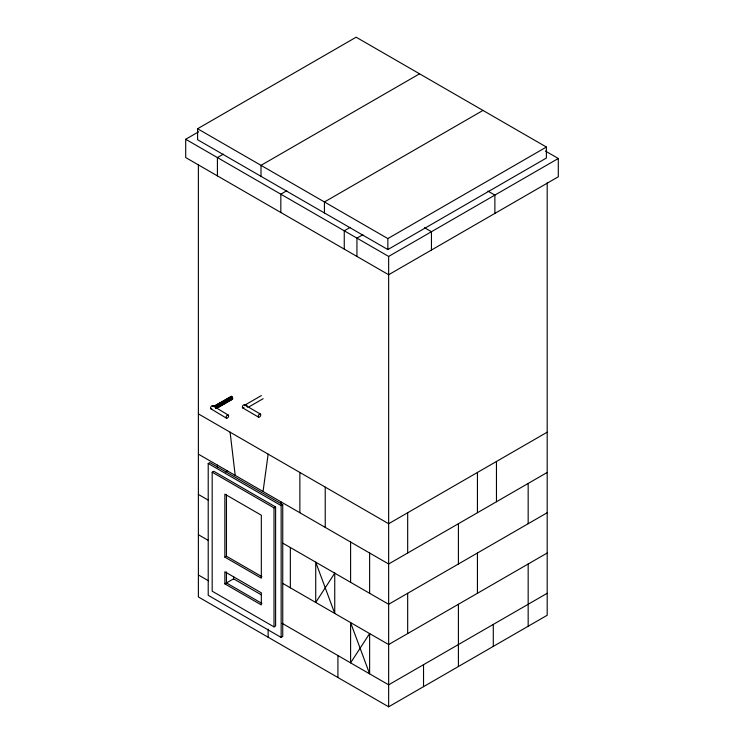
<?xml version="1.0" encoding="UTF-8"?>
<svg xmlns="http://www.w3.org/2000/svg" width="744" height="744" viewBox="0 0 744 744"><rect width="100%" height="100%" fill="white"/><g stroke="black" fill="none" stroke-linecap="round" stroke-linejoin="round"><path stroke-width="1.12" d="M263.051 491.486L268.147 454.156M197.597 128.74L356.144 37.2L546.403 147.042L546.403 158.026L387.857 249.566L197.597 139.723L197.597 128.74L387.857 238.582L546.403 147.042M545.408 151.051L558.298 158.491L558.298 176.793L388.647 274.741L185.702 157.57L185.702 139.268L198.648 131.79M223.386 154.12L217.415 157.57L217.415 175.882M419.56 73.814L261.014 165.354L261.014 176.337M286.784 190.752L280.832 194.184L280.832 212.496M482.986 110.428L324.44 201.968L324.44 212.951M350.201 227.366L344.258 230.798L344.258 249.11M362.914 234.676L356.934 238.127L356.934 256.429M185.702 139.268L388.647 256.429L558.298 158.491M213.193 406.447A1.795 1.032 60 0 1 214.412 406.047L231.468 396.199M214.412 406.047L231.793 396.44M214.737 406.289L232.1 396.757M215.044 406.605L232.37 397.147M232.742 398.393L215.686 408.242L215.509 407.414L232.574 397.566M215.639 407.852L232.64 398.021M216.439 407.833L218.438 406.67M220.447 405.517L226.474 402.039M215.648 408.596L232.705 398.747M216.523 408.298L232.584 399.035M216.327 408.493L232.379 399.221M245.269 404.876L261.377 395.576M247.427 407.173A1.795 1.032 60 0 0 246.162 404.969A1.795 1.032 60 0 0 244.888 405.685A1.795 1.032 -59.7 0 0 243.809 404.792A1.795 1.032 -59.7 0 0 242.386 406.726A1.795 1.032 -59.7 0 0 243.223 407.954L243.976 407.526M249.063 406.819L263.153 398.691M208.218 463.493L209.808 462.573L282.739 504.683L282.739 636.501L281.148 637.413L208.218 595.312L208.218 463.493L281.148 505.604L282.739 504.683M212.18 472.189L213.77 471.278L275.606 506.971L275.606 625.974L274.015 626.885L212.18 591.192L212.18 472.189L274.015 507.892L275.606 506.971M225.339 471.91L227.245 470.812M224.865 557.135L261.33 578.19L261.33 515.211L224.865 494.156L224.865 557.135L226.455 556.224L261.935 576.702M224.865 583.863L261.33 604.919L261.33 592.838L224.865 571.783L224.865 583.863L233.588 578.832L261.33 594.847M547.193 432.19L388.647 523.72L198.388 413.878M547.193 472.459L388.647 563.999L198.388 454.156M547.193 512.737L388.647 604.277L282.739 543.129M547.193 553.015L388.647 644.555L282.739 583.408M547.193 593.294L388.647 684.833L282.106 623.314M198.388 164.526L198.388 596.958L388.647 706.8L547.193 615.26L547.193 182.838M487.934 191.096L494.872 195.105L494.872 213.407M424.517 227.71L431.455 231.719L431.455 250.021M198.388 494.435L208.404 500.21M198.388 534.713L208.404 540.488M261.935 603.431L226.455 582.952L226.455 571.969M198.388 574.982L208.404 580.766M244.571 404.82L260.428 414.101A1.795 1.032 -59.7 0 1 259.73 416.9A1.795 1.032 -59.7 0 1 258.27 415.868A1.795 1.032 -59.7 0 1 260.428 414.101M242.674 407.861L258.531 417.142M212.803 405.778L228.315 415.115A1.795 1.06 -58.9 0 1 227.627 417.914A1.795 1.06 -58.9 0 1 226.12 416.863A1.795 1.06 -58.9 0 1 228.315 415.115M210.887 408.8L226.39 418.137M230.101 432.19L235.206 475.407M528.166 483.451L528.166 523.72M528.166 563.999L528.166 626.243M496.462 461.475L496.462 501.754M493.291 624.421L493.291 646.387M477.434 472.459L477.434 512.737M477.434 553.015L477.434 593.294M458.406 523.72L458.406 563.999M458.406 604.277L458.406 666.522M423.531 664.69L423.531 686.666M407.675 512.737L407.675 553.015M407.675 593.294L407.675 633.572M388.647 256.429L388.647 706.8M387.857 238.582L387.857 249.566M369.619 553.015L369.619 593.294M350.591 542.032L350.591 582.31M337.916 655.538L337.916 677.505M325.23 487.106L325.23 527.384M299.86 472.459L299.86 512.737M290.346 547.528L290.346 587.797M281.148 505.604L281.148 637.413M280.832 501.754L280.832 504.06M274.015 507.892L274.015 626.885M268.147 629.136L268.147 637.236M233.588 576.526L233.588 579.502M226.455 494.388L226.455 556.224M217.415 465.139L217.415 467.446M211.78 408.791A1.795 1.06 -58.9 0 1 210.552 407.926A1.795 1.06 -58.9 0 1 211.91 405.787A1.795 1.06 -58.9 0 1 213.137 406.643M334.744 573.159L315.716 602.445L315.716 562.166L334.744 613.428L334.744 573.159M369.619 633.572L350.591 662.858L350.591 622.589L369.619 673.85L369.619 633.572"/></g></svg>
